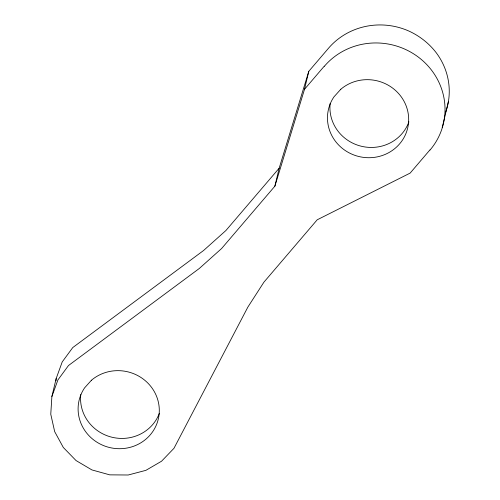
<?xml version="1.0" encoding="UTF-8"?>
<svg xmlns="http://www.w3.org/2000/svg" width="500" height="500" viewBox="0 0 500 500"><rect width="100%" height="100%" fill="white"/><g stroke="black" fill="none" stroke-linecap="round" stroke-linejoin="round"><path stroke-width="0.75" d="M445.775 111.881A67.825 64.894 13.4 0 0 436.219 52.725C429.056 43.369 419.581 35.931 408.869 31.05A68.119 65.181 13.4 0 0 328.537 48.206L308.8 71.3L279.163 168.2L225.9 230.531L203.612 250.475L72.769 347.556L62.219 361.912L56.163 378.556L51.881 396.531L50.769 414.219L54.675 431.631L63.319 447.475L76.05 460.562L91.919 469.925L109.744 474.856L128.2 475L145.912 470.337L161.55 461.219L173.962 448.319L247.869 307.081L263.913 282.169L317.194 219.806L410.144 173.094L429.931 149.925M56.019 380.863L56.163 378.556M51.881 396.531L57.938 379.894L68.487 365.531L199.331 268.456L221.619 248.512L274.875 186.181L279.163 168.2M274.875 186.181L304.519 89.281L308.8 71.3M442.212 127.656L448.438 101.4M304.519 89.281L324.25 66.188M159.306 413.456A40.694 38.931 13.4 0 1 112.019 437.25A40.694 38.931 13.4 0 1 80.775 394.531M324.369 66.275A67.975 65.037 13.4 0 1 419.719 58.169A67.975 65.037 13.4 0 1 430.05 150.019M408.931 121.788A40.694 38.931 13.4 0 1 361.756 146.35A40.694 38.931 13.4 0 1 330.144 103.537M340.819 89.244L333.956 96.875A40.694 38.931 13.4 0 0 362.537 157.244A40.694 38.931 13.4 0 0 406.863 107.912A40.694 38.931 13.4 0 0 340.819 89.244M91.45 380.231L84.588 387.869A40.694 38.931 13.4 0 0 113.169 448.231A40.694 38.931 13.4 0 0 157.494 398.906A40.694 38.931 13.4 0 0 91.45 380.231"/></g></svg>
